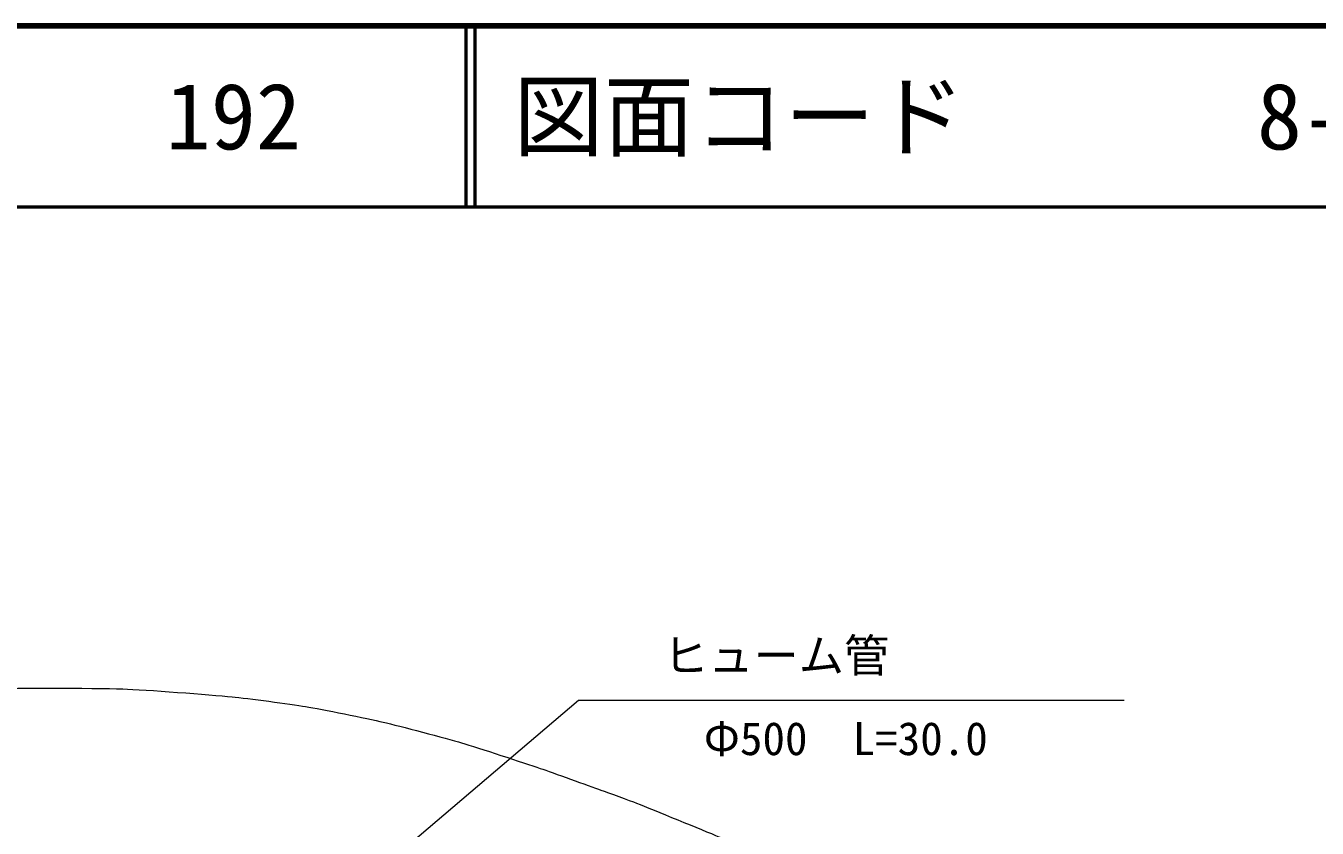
# Model space of a CAD drawing. Units: millimetres, scale not verified. Extents: x 40000 to 680000, y 20000 to 380000.
# Drawn here: x 93400 to 164857, y 335632 to 380000 of the extents above; entities that cross this region are included whole.
import ezdxf
from ezdxf.enums import TextEntityAlignment as Align

# ---------------------------------------------------------------- set-up
doc = ezdxf.new("R2010")
doc.units = ezdxf.units.MM
doc.header["$LTSCALE"] = 1000
for name, color, linetype, lineweight in [('M-STR-HTXT', 7, 'Continuous', 13), ('M-TTL', 2, 'Continuous', 140), ('M-TTL-LINE', 7, 'Continuous', 50)]:
    doc.layers.add(name, color=color, linetype=linetype, lineweight=lineweight)
doc.layers.add('M-TTL-TXT', color=7, linetype='Continuous')
doc.styles.add('ＭＳ ゴシック', font='')
doc.styles.get('ＭＳ ゴシック').set_extended_font_data('MS Gothic')

msp = doc.modelspace()

# ---------------------------------------------------------------- linework, layer by layer
at = {"layer": 'M-STR-HTXT'}
for p, q in [((94104, 317288), (123979, 342711)), ((123979, 342711), (154186, 342711))]:
    msp.add_line(p, q, dxfattribs=at)
msp.add_open_spline([(62949, 340590), (63722, 340718), (66043, 341088), (66818, 341206), (67547, 341316), (69736, 341633), (70467, 341730), (71249, 341834), (73596, 342118), (74379, 342210), (75153, 342302), (77473, 342580), (78249, 342651), (79266, 342745), (82321, 342979), (83341, 343036), (84813, 343118), (89233, 343316), (90708, 343344), (92318, 343375), (97152, 343384), (98763, 343333), (99977, 343294), (103611, 343009), (104820, 342892), (105634, 342814), (108067, 342494), (108874, 342359), (109739, 342214), (112320, 341693), (113174, 341494), (114049, 341291), (116654, 340600), (117516, 340346), (118393, 340088), (120997, 339230), (121862, 338937), (122538, 338709), (124553, 337980), (125224, 337737), (125620, 337594), (126808, 337163), (127200, 337009), (128114, 336647), (130843, 335529), (131752, 335155), (132692, 334769), (135516, 333620), (136445, 333206), (137483, 332744), (140557, 331270), (141580, 330776), (142245, 330455), (144228, 329463), (144887, 329128), (145345, 328895), (146707, 328173), (147163, 327937), (147794, 327610), (149698, 326650), (150323, 326314), (150936, 325984), (152746, 324947), (153355, 324611), (154424, 324021), (157643, 322271), (158713, 321683), (159483, 321260), (161791, 319987), (162554, 319552), (162931, 319337), (164042, 318659), (164412, 318432), (165188, 317956), (167517, 316524), (168286, 316037), (169247, 315428), (172109, 313571), (173062, 312951), (173952, 312373), (176612, 310624), (177501, 310044), (177682, 309926), (178223, 309565), (178413, 309462), (178990, 309149), (180738, 308238), (181335, 307966), (181993, 307668), (184001, 306853), (184682, 306613), (185281, 306402), (187119, 305891), (187728, 305711), (187740, 305707), (187775, 305699), (187787, 305696)], degree=3, knots=[0, 0, 0, 0, 1, 1, 1, 2, 2, 2, 3, 3, 3, 4, 4, 4, 5, 5, 5, 6, 6, 6, 7, 7, 7, 8, 8, 8, 9, 9, 9, 10, 10, 10, 11, 11, 11, 12, 12, 12, 13, 13, 13, 14, 14, 14, 15, 15, 15, 16, 16, 16, 17, 17, 17, 18, 18, 18, 19, 19, 19, 20, 20, 20, 21, 21, 21, 22, 22, 22, 23, 23, 23, 24, 24, 24, 25, 25, 25, 26, 26, 26, 27, 27, 27, 28, 28, 28, 29, 29, 29, 30, 30, 30, 31, 31, 31, 32, 32, 32, 32], dxfattribs=at)
at = {"layer": 'M-TTL'}
msp.add_line((680000, 380000), (40000, 380000), dxfattribs=at)
at = {"layer": 'M-TTL-LINE'}
for p, q in [((117750, 380000), (117750, 370000)), ((118250, 380000), (118250, 370000)), ((40000, 370000), (680000, 370000))]:
    msp.add_line(p, q, dxfattribs=at)

# ---------------------------------------------------------------- texts
at = {"layer": 'M-STR-HTXT', "style": 'ＭＳ ゴシック'}
for s, p in [('ヒューム管', (128670, 343713)), ('Φ500  L=30.0', (130912, 339120))]:
    msp.add_text(s, height=1833, dxfattribs=at).set_placement(p, align=Align.BOTTOM_LEFT)
at = {"layer": 'M-TTL-TXT', "style": 'ＭＳ ゴシック'}
for s, p in [('192', (101142, 375000)), ('図面コード', (120380, 375000)), ('8-0', (161521, 375000))]:
    msp.add_text(s, height=3666, dxfattribs=at).set_placement(p, align=Align.MIDDLE_LEFT)

doc.saveas('drawing.dxf')
